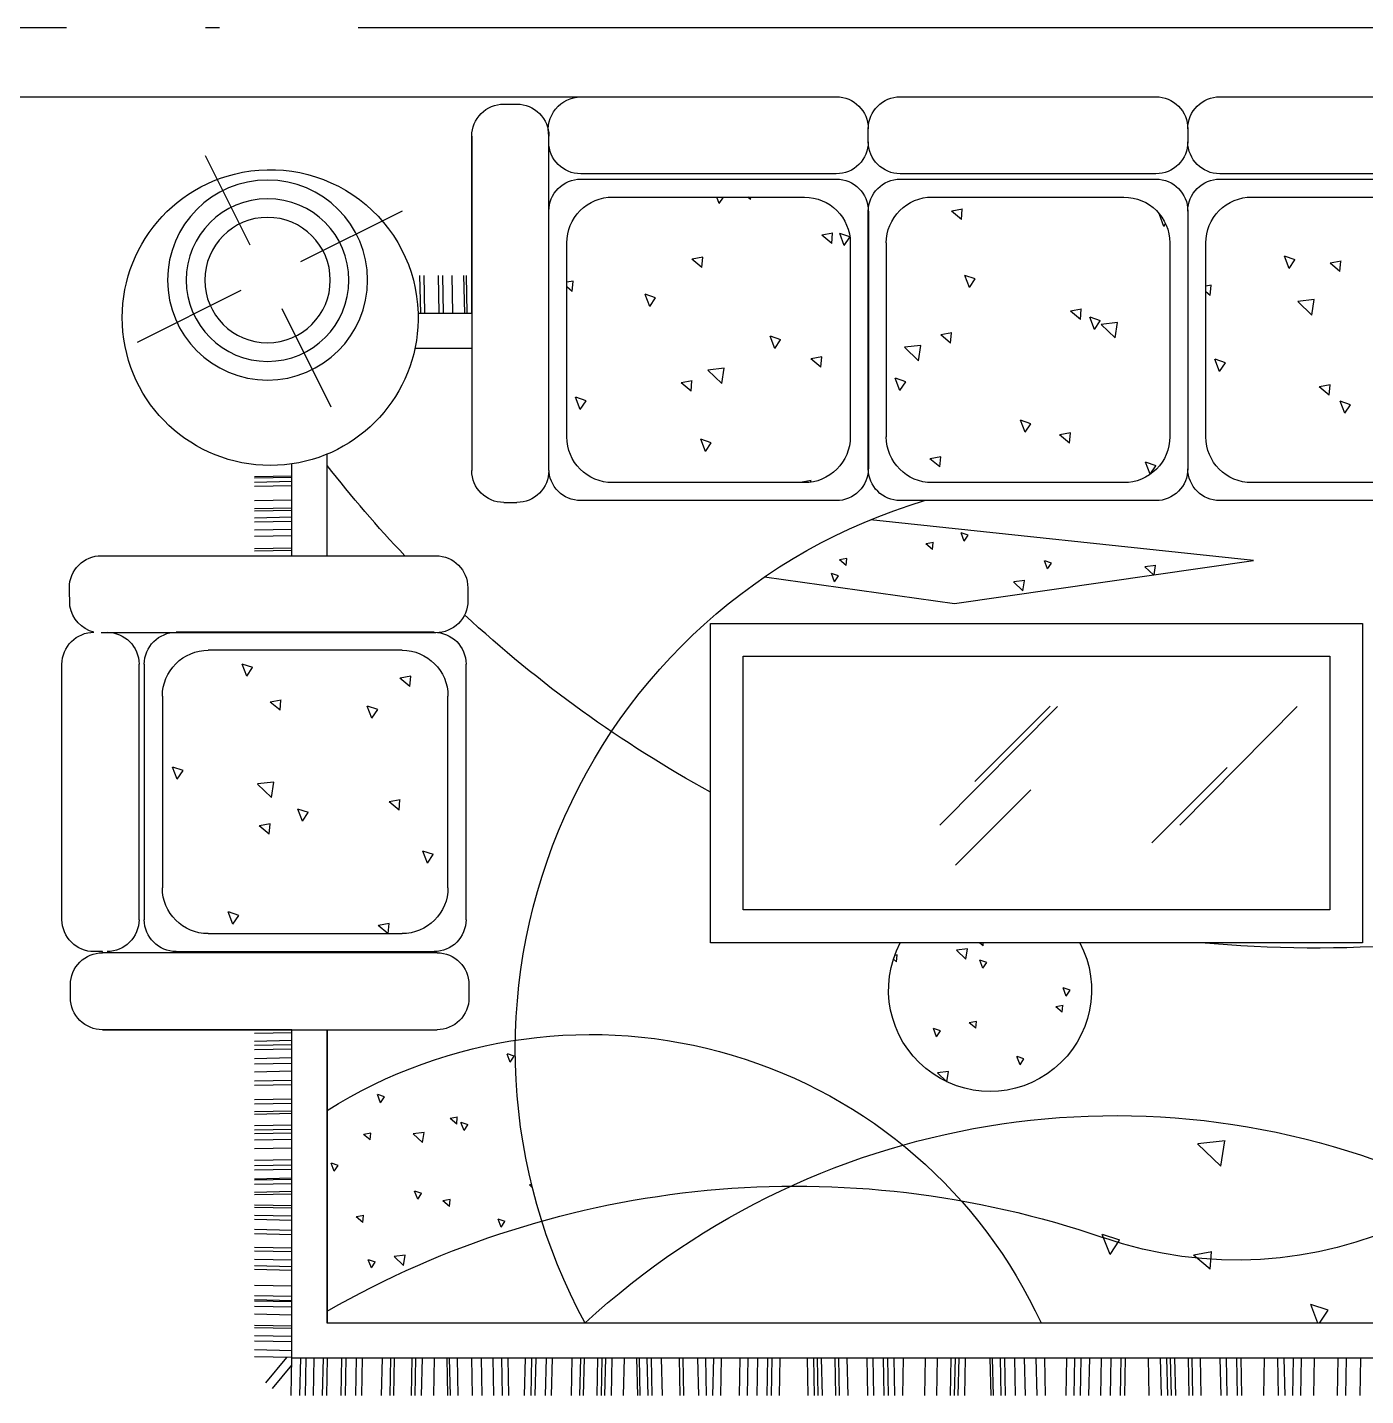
# Model space of a CAD drawing. Extents: x 522289 to 1051641, y 88514 to 354674.
# Drawn here: x 817721 to 819648, y 254215 to 256187 of the extents above; entities that cross this region are included whole.
import ezdxf

# ---------------------------------------------------------------- set-up
doc = ezdxf.new("R2010")
doc.units = 0
doc.header["$LTSCALE"] = 1000
doc.header["$MEASUREMENT"] = 0
doc.linetypes.add('DOTE', pattern=[2.42, 2, -0.2, 0.02, -0.2])
doc.layers.get('0').update_dxf_attribs({"linetype": 'CONTINUOUS'})
doc.layers.add('DOTE', color=1, linetype='DOTE')
doc.layers.add('洁具', color=8, linetype='CONTINUOUS')

# ---------------------------------------------------------------- blocks, each defined once
blk = doc.blocks.new('$plan$00002627')
at = {"layer": '洁具', "color": 252}
for p, q in [((918.6, 1854.3), (918.6, 1184.8)), ((1072.8, 1184.8), (1072.8, 1854.3)), ((1713.4, 1182.5), (1713.4, 1851.9)), ((1867.5, 1851.9), (1867.5, 1182.5)), ((388, 1574.9), (491.9, 1782.8)), ((1647.2, 1778.8), (1135.8, 1778.8)), ((1135.8, 1768.2), (1647.2, 1768.2)), ((1199.7, 1732.1), (1583.3, 1732.1)), ((1071.9, 1188.4), (1071.9, 1704.3)), ((1711.2, 1704.3), (1711.2, 1188.4)), ((296.9, 1556.6), (117.9, 1646)), ((1108, 1252.4), (1108, 1640.3)), ((1675.1, 1640.3), (1675.1, 1252.4)), ((759.3, 1472.9), (760.9, 1547.6)), ((761.8, 1472.9), (763.3, 1547.6)), ((770.3, 1472.9), (771.8, 1547.6)), ((778.8, 1472.9), (780.3, 1547.6)), ((807.4, 1472.9), (809, 1547.6)), ((823.2, 1472.9), (824.8, 1547.6)), ((828.1, 1472.9), (829.6, 1547.6)), ((841.7, 1472.9), (843.3, 1547.6)), ((850.3, 1472.9), (851.8, 1547.6)), ((866.1, 1472.9), (867.6, 1547.6)), ((878.9, 1472.9), (880.5, 1547.6)), ((903.2, 1472.9), (904.8, 1547.6)), ((908, 1472.9), (909.6, 1547.6)), ((1873.7, 1472.9), (1875.2, 1547.6)), ((1889.1, 1472.9), (1890.7, 1547.6)), ((1897.6, 1472.9), (1899.2, 1547.6)), ((1906.1, 1472.9), (1907.7, 1547.6)), ((1923.8, 1472.9), (1925.4, 1547.6)), ((1934.8, 1472.9), (1936.3, 1547.6)), ((1950.6, 1472.9), (1952.1, 1547.6)), ((1969.1, 1472.9), (1970.7, 1547.6)), ((1977.6, 1472.9), (1979.2, 1547.6)), ((2006.3, 1472.9), (2007.8, 1547.6)), ((2014.8, 1472.9), (2016.3, 1547.6)), ((2030.6, 1472.9), (2032.1, 1547.6)), ((2035.4, 1472.9), (2037, 1547.6)), ((2058.6, 1472.9), (2060.1, 1547.6)), ((2067.1, 1472.9), (2068.6, 1547.6)), ((2074.4, 1472.9), (2075.9, 1547.6)), ((2087.2, 1472.9), (2088.8, 1547.6)), ((2104.2, 1472.9), (2105.8, 1547.6)), ((2127.6, 1472.9), (2129.2, 1547.6)), ((2138.6, 1472.9), (2140.1, 1547.6)), ((2147.1, 1472.9), (2148.6, 1547.6)), ((2164.8, 1472.9), (2166.3, 1547.6)), ((2167.2, 1472.9), (2168.8, 1547.6)), ((2175.7, 1472.9), (2177.3, 1547.6)), ((2191.5, 1472.9), (2193.1, 1547.6)), ((2196.3, 1472.9), (2197.9, 1547.6)), ((2219.9, 1472.9), (2218.3, 1547.6)), ((2224.8, 1472.9), (2223.2, 1547.6)), ((2240.5, 1472.9), (2239, 1547.6)), ((2249.1, 1472.9), (2247.5, 1547.6)), ((2269.2, 1472.9), (2267.6, 1547.6)), ((2277.7, 1472.9), (2276.1, 1547.6)), ((2304.7, 1472.9), (2303.2, 1547.6)), ((2312, 1472.9), (2310.5, 1547.6)), ((2329, 1472.9), (2327.5, 1547.6)), ((2341.9, 1472.9), (2340.3, 1547.6)), ((2349.2, 1472.9), (2347.6, 1547.6)), ((2380.8, 1472.9), (2379.3, 1547.6)), ((2401.5, 1472.9), (2399.9, 1547.6)), ((2410, 1472.9), (2408.4, 1547.6)), ((2412.4, 1472.9), (2410.8, 1547.6)), ((2422.8, 1472.9), (2421.2, 1547.6)), ((2438.6, 1472.9), (2437, 1547.6)), ((2460.8, 1472.9), (2459.2, 1547.6)), ((2465.7, 1472.9), (2464.1, 1547.6)), ((2481.5, 1472.9), (2479.9, 1547.6)), ((2492.4, 1472.9), (2490.8, 1547.6)), ((2510.1, 1472.9), (2508.5, 1547.6)), ((2523.6, 1472.9), (2522, 1547.6)), ((2574.5, 1525.3), (2523.4, 1483.3)), ((2585.5, 1511.4), (2538.9, 1473.2)), ((621.5, 1394.4), (424.7, 1492.7)), ((329.8, 1455.1), (228.1, 1251.6)), ((918.6, 1472.9), (734.8, 1472.9)), ((2599.9, 1474.4), (2525.2, 1472.9)), ((2599.9, 1456.7), (2525.2, 1455.2)), ((2599.9, 1445.8), (2525.2, 1444.2)), ((2599.9, 1430), (2525.2, 1428.4)), ((918.6, 1402.2), (715.2, 1402.2)), ((1867.5, 1402.2), (2454.5, 1402.2)), ((2454.5, 1402.2), (1867.5, 1402.2)), ((2454.5, -1394.7), (2454.5, 1402.2)), ((2599.9, 1411.5), (2525.2, 1409.9)), ((2599.9, 1403), (2525.2, 1401.4)), ((2599.9, 1374.3), (2525.2, 1372.8)), ((2599.9, 1365.8), (2525.2, 1364.3)), ((2599.9, 1345.2), (2525.2, 1343.6)), ((2599.9, 1333), (2525.2, 1331.4)), ((2599.9, 1293.4), (2525.2, 1291.8)), ((2599.9, 1276.4), (2525.2, 1274.8)), ((2599.9, 1269.1), (2525.2, 1267.5)), ((2599.9, 1233.5), (2525.2, 1232)), ((432.8, 1215.2), (358, 1216.7)), ((432.8, 1206.7), (358, 1208.2)), ((503.5, 1226.7), (503.5, 1113)), ((2599.9, 1226.2), (2525.2, 1224.7)), ((2599.9, 1213.4), (2525.2, 1211.8)), ((432.8, 1178), (358, 1179.6)), ((2599.9, 1189.1), (2525.2, 1187.5)), ((432.8, 1169.5), (358, 1171.1)), ((432.8, 1151), (358, 1152.5)), ((1583.3, 1160.6), (1199.7, 1160.6)), ((2599.9, 1160.7), (2525.2, 1162.3)), ((2599.9, 1155.8), (2525.2, 1157.4)), ((432.8, 1127.1), (358, 1128.7)), ((432.8, 1122.3), (358, 1123.8)), ((1647.2, 1124.5), (1135.8, 1124.5)), ((2599.9, 1140), (2525.2, 1141.6)), ((78.7, 1113), (748.1, 1113)), ((982.6, 1120.9), (1008.9, 1120.9)), ((1803.6, 1118.5), (1777.3, 1118.5)), ((2599.9, 1111.4), (2525.2, 1113)), ((2599.9, 1092), (2525.2, 1093.5)), ((2599.9, 1068.6), (2525.2, 1070.1)), ((812.1, 1049.1), (812.1, 1022.8)), ((2599.9, 1051.5), (2525.2, 1053.1)), ((2599.9, 1038.7), (2525.2, 1040.3)), ((2599.9, 1007.4), (2525.2, 1005.8)), ((2599.9, 994.5), (2525.2, 993)), ((2599.9, 986), (2525.2, 984.5)), ((748.1, 958.8), (78.7, 958.8)), ((2599.9, 965.4), (2525.2, 963.8)), ((2599.9, 953.2), (2525.2, 951.6)), ((680.6, 922.8), (292.6, 922.8)), ((2599.9, 913.6), (2525.2, 912)), ((154.1, 383.6), (154.1, 895)), ((164.7, 894.9), (164.7, 383.5)), ((808.4, 383.5), (808.4, 894.9)), ((2599.9, 896.6), (2525.2, 895)), ((2599.9, 889.3), (2525.2, 887.7)), ((2599.9, 862.3), (2525.2, 860.7)), ((2599.9, 853.7), (2525.2, 852.2)), ((200.8, 831.1), (200.8, 447.5)), ((772.3, 447.5), (772.3, 831.1)), ((2599.9, 846.5), (2525.2, 844.9)), ((2599.9, 833.6), (2525.2, 832.1)), ((2599.9, 809.3), (2525.2, 807.7)), ((2599.9, 780.9), (2525.2, 782.5)), ((2599.9, 776.1), (2525.2, 777.6)), ((2599.9, 760.3), (2525.2, 761.8)), ((2599.9, 751.8), (2525.2, 753.3)), ((2599.9, 731.6), (2525.2, 733.2)), ((2599.9, 696.1), (2525.2, 697.6)), ((2599.9, 688.8), (2525.2, 690.3)), ((2599.9, 658.9), (2525.2, 660.5)), ((1054.1, 635.6), (1054.1, -669.5)), ((1693.4, 635.6), (1054.1, 635.6)), ((1693.4, -669.5), (1693.4, 635.6)), ((2599.9, 643.1), (2525.2, 644.7)), ((2599.9, 630.6), (2525.2, 629)), ((2599.9, 614.8), (2525.2, 613.2)), ((2599.9, 577.6), (2525.2, 576.1)), ((1120, 569.8), (1120, -603.7)), ((1627.6, 569.8), (1120, 569.8)), ((1627.6, -603.7), (1627.6, 569.8)), ((2599.9, 561.5), (2525.2, 559.9)), ((960.8, 527.1), (1014.4, 146.9)), ((2599.9, 542.1), (2525.2, 540.5)), ((2599.9, 521.9), (2525.2, 520.4)), ((2599.9, 513.4), (2525.2, 511.9)), ((2599.9, 497.6), (2525.2, 496.1)), ((2599.9, 440.1), (2525.2, 441.6)), ((2599.9, 427.2), (2525.2, 428.8)), ((2599.9, 419.9), (2525.2, 421.5)), ((2599.9, 411.4), (2525.2, 413)), ((2599.9, 384.4), (2525.2, 386)), ((2599.9, 377.1), (2525.2, 378.7)), ((2599.9, 360.1), (2525.2, 361.7)), ((292.6, 355.8), (680.6, 355.8)), ((90.2, 319.6), (63.9, 319.6)), ((744.5, 319.6), (228.7, 319.6)), ((228.7, 319.5), (744.5, 319.5)), ((928.4, -451.4), (846.7, 315.3)), ((2599.9, 320.5), (2525.2, 322.1)), ((2599.9, 308.3), (2525.2, 309.9)), ((680.6, 283.5), (292.6, 283.5)), ((2599.9, 287.6), (2525.2, 289.2)), ((2599.9, 279.1), (2525.2, 280.7)), ((154.1, -255.7), (154.1, 255.7)), ((164.7, 255.7), (164.7, -255.7)), ((808.4, -255.7), (808.4, 255.7)), ((2599.9, 266.3), (2525.2, 267.9)), ((2599.9, 250.8), (2525.2, 249.2)), ((200.8, 191.8), (200.8, -191.8)), ((772.3, -191.8), (772.3, 191.8)), ((2599.9, 206.8), (2525.2, 205.2)), ((1457.9, 176.4), (1220.4, -58.9)), ((2599.9, 182.5), (2525.2, 180.9)), ((1014.4, 146.9), (928.4, -451.4)), ((1537.8, 145), (1387.2, -5.7)), ((2599.9, 155.4), (2525.2, 153.9)), ((2599.9, 146.9), (2525.2, 145.4)), ((2599.9, 139.6), (2525.2, 138.1)), ((2599.9, 126.8), (2525.2, 125.2)), ((1370.6, 106.2), (1219.9, -44.5)), ((2599.9, 74.1), (2525.2, 75.7)), ((2599.9, 69.3), (2525.2, 70.8)), ((2599.9, 53.5), (2525.2, 55)), ((2599.9, 44.9), (2525.2, 46.5)), ((2599.9, 24.8), (2525.2, 26.4)), ((2599.9, 5.4), (2525.2, 6.9)), ((2599.9, -18), (2525.2, -16.5)), ((2599.9, -35), (2525.2, -33.5)), ((2599.9, -76.2), (2525.2, -77.8)), ((2599.9, -92), (2525.2, -93.6)), ((2599.9, -104.9), (2525.2, -106.4)), ((2599.9, -121.9), (2525.2, -123.5)), ((2599.9, -145.3), (2525.2, -146.9)), ((2599.9, -164.7), (2525.2, -166.3)), ((2599.9, -184.9), (2525.2, -186.4)), ((2599.9, -193.4), (2525.2, -194.9)), ((2599.9, -242.4), (2525.2, -240.9)), ((1493.4, -247.9), (1342.7, -398.5)), ((2599.9, -266.7), (2525.2, -265.2)), ((292.6, -283.5), (680.6, -283.5)), ((2599.9, -279.6), (2525.2, -278)), ((2599.9, -286.9), (2525.2, -285.3)), ((2599.9, -295.4), (2525.2, -293.8)), ((63.9, -319.6), (90.2, -319.6)), ((228.7, -319.6), (744.5, -319.6)), ((1457.9, -303.4), (1220.4, -538.6)), ((2599.9, -322.4), (2525.2, -320.9)), ((2599.9, -329.7), (2525.2, -328.1)), ((680.6, -355.8), (292.6, -355.8)), ((2599.9, -346.7), (2525.2, -345.2)), ((154.1, -895), (154.1, -383.6)), ((164.7, -383.6), (164.7, -895)), ((808.4, -895), (808.4, -383.6)), ((2599.9, -386.3), (2525.2, -384.7)), ((2599.9, -398.5), (2525.2, -396.9)), ((2599.9, -419.2), (2525.2, -417.6)), ((2599.9, -427.7), (2525.2, -426.1)), ((200.8, -447.5), (200.8, -831.1)), ((772.3, -831.1), (772.3, -447.5)), ((2599.9, -471.8), (2525.2, -473.4)), ((2599.9, -501.4), (2525.2, -499.8)), ((2599.9, -514.2), (2525.2, -512.6)), ((2599.9, -529.7), (2525.2, -531.3)), ((2599.9, -545.5), (2525.2, -547.1)), ((2599.9, -571.6), (2525.2, -573.1)), ((1120, -603.7), (1627.6, -603.7)), ((2599.9, -619.3), (2525.2, -620.8)), ((2599.9, -635.6), (2525.2, -637.2)), ((1054.1, -669.5), (1693.4, -669.5)), ((2599.9, -664.3), (2525.2, -665.8))]:
    blk.add_line(p, q, dxfattribs=at)
at = {"layer": '洁具', "color": 252, "ltscale": 0.2}
for p, q in [((1348.7, 1690.4), (1341.7, 1711.2)), ((1365.9, 1702.2), (1341.8, 1711.5)), ((1365.9, 1702.2), (1348.8, 1690.7)), ((1656, 1590.9), (1631.8, 1600.2)), ((1638.8, 1579), (1631.8, 1599.9)), ((1656, 1590.9), (1638.8, 1579.3)), ((1159.9, 1563.2), (1135.7, 1572.5)), ((1142.7, 1551.4), (1135.7, 1572.2)), ((1159.9, 1563.2), (1142.7, 1551.7)), ((1371.7, 1508.8), (1375.5, 1541.5)), ((1402.5, 1513.8), (1375.6, 1541.8)), ((1455.1, 1516.1), (1459.1, 1537.8)), ((1475.7, 1518.2), (1459.1, 1538.1)), ((1207.5, 1494.5), (1211.5, 1516.1)), ((1228.1, 1496.6), (1211.5, 1516.4)), ((1402.5, 1513.8), (1371.8, 1509)), ((1475.7, 1518.2), (1455.1, 1516.4)), ((1228.1, 1496.6), (1207.5, 1494.8)), ((1432.7, 1440), (1425.7, 1460.9)), ((1449.9, 1451.9), (1425.8, 1461.2)), ((1449.9, 1451.9), (1432.8, 1440.3)), ((2150.9, 1388.1), (2134.8, 1394.3)), ((2139.4, 1380.1), (2134.8, 1394)), ((2150.9, 1388.1), (2139.5, 1380.3)), ((2239.4, 1329.3), (2242, 1343.7)), ((2253.2, 1330.8), (2242.1, 1344)), ((1243.9, 1312.9), (1219.7, 1322.2)), ((1226.7, 1301.1), (1219.7, 1321.9)), ((2074.3, 1314.8), (2077, 1329.3)), ((2088.1, 1316.3), (2074.3, 1315.1)), ((2088.1, 1316.3), (2077, 1329.6)), ((2253.2, 1330.8), (2239.4, 1329.6)), ((2332.8, 1305.8), (2328.1, 1319.7)), ((2344.3, 1313.8), (2328.2, 1320)), ((1243.9, 1312.9), (1226.7, 1301.3)), ((1654.8, 1278.1), (1658.8, 1299.8)), ((1675.1, 1280.7), (1658.8, 1300.1)), ((2013.5, 1295.4), (1997.4, 1301.6)), ((2002.1, 1287.4), (1997.4, 1301.3)), ((2013.5, 1295.4), (2002.1, 1287.7)), ((2344.3, 1313.8), (2332.8, 1306.1)), ((1407.2, 1256.5), (1411.2, 1278.1)), ((1427.8, 1258.6), (1411.2, 1278.4)), ((1675.1, 1280.2), (1654.8, 1278.4)), ((2318.6, 1246.3), (2321.2, 1268.1)), ((2339.1, 1249.7), (2321.2, 1268.4)), ((1159.6, 1234.8), (1163.6, 1256.4)), ((1180.2, 1236.9), (1159.6, 1235.1)), ((1180.2, 1236.9), (1163.6, 1256.7)), ((1427.8, 1258.6), (1407.2, 1256.8)), ((2339.1, 1249.7), (2318.7, 1246.5)), ((1516.7, 1189.7), (1509.7, 1210.6)), ((1533.9, 1201.6), (1509.8, 1210.9)), ((2073, 1208.2), (2075.6, 1230.1)), ((2093.5, 1211.6), (2073.1, 1208.4)), ((2093.5, 1211.6), (2075.6, 1230.3)), ((2206.9, 1221.2), (2190.8, 1227.4)), ((2195.4, 1213.2), (2190.8, 1227.1)), ((2206.9, 1221.2), (2195.5, 1213.5)), ((1533.9, 1201.6), (1516.8, 1190)), ((2042.4, 1141.7), (2045, 1156.2)), ((2056.2, 1143.2), (2045.1, 1156.4)), ((2207.5, 1156.2), (2210.1, 1170.6)), ((2221.2, 1157.7), (2207.5, 1156.5)), ((2221.2, 1157.7), (2210.1, 1170.9)), ((2056.2, 1143.2), (2042.4, 1142)), ((2069.5, 1128.5), (2053.4, 1134.7)), ((2058.1, 1120.5), (2053.4, 1134.4)), ((2069.5, 1128.5), (2058.1, 1120.8)), ((1920.7, 1027.9), (1916, 1041.8)), ((1932.2, 1035.9), (1916.1, 1042.1)), ((2262.9, 1054.3), (2246.8, 1060.5)), ((2251.4, 1046.3), (2246.8, 1060.2)), ((2262.9, 1054.3), (2251.5, 1046.6)), ((1932.2, 1035.9), (1920.7, 1028.1)), ((2177.4, 993.4), (2178.2, 997.5)), ((2183.1, 992), (2178.2, 997.8)), ((368.9, 910.2), (371.2, 922.8)), ((389.5, 912.3), (368.9, 910.4)), ((389.5, 912.3), (380.6, 922.8)), ((625.7, 896), (601.5, 905.2)), ((608.5, 884.1), (601.5, 905)), ((625.7, 896), (608.5, 884.4)), ((402.4, 745.1), (395.4, 766)), ((419.6, 757), (395.5, 766.3)), ((419.6, 757), (402.5, 745.4)), ((568.6, 672.2), (572.6, 693.8)), ((589.2, 674.3), (572.6, 694.1)), ((321, 650.5), (325, 672.1)), ((341.6, 652.6), (325, 672.4)), ((589.2, 674.3), (568.6, 672.4)), ((341.6, 652.6), (321, 650.8)), ((543.4, 607.7), (547.2, 640.4)), ((574.1, 612.7), (547.2, 640.7)), ((709.7, 645.6), (685.5, 654.9)), ((692.5, 633.8), (685.5, 654.6)), ((709.7, 645.6), (692.5, 634.1)), ((213.6, 618), (200.8, 622.9)), ((213.6, 618), (200.8, 609.4)), ((574.1, 612.7), (543.4, 607.9)), ((205.7, 555.5), (200.8, 560.5)), ((205.7, 555.5), (200.8, 554.8)), ((486.4, 494.8), (479.4, 515.6)), ((503.6, 506.6), (479.5, 515.9)), ((503.6, 506.6), (486.5, 495.1)), ((768.3, 434.2), (772.3, 455.8)), ((772.3, 456), (772.3, 456.1)), ((273.1, 390.8), (277.1, 412.5)), ((293.7, 392.9), (277.1, 412.8)), ((520.7, 412.5), (524.7, 434.1)), ((541.3, 414.6), (520.7, 412.8)), ((541.3, 414.6), (524.7, 434.4)), ((771.4, 434.7), (768.3, 434.4)), ((293.7, 392.9), (273.1, 391.1)), ((959.1, 379.3), (954.4, 393.2)), ((970.6, 387.3), (954.5, 393.4)), ((970.6, 387.3), (959.1, 379.5)), ((297.6, 367.7), (273.4, 376.9)), ((280.1, 356.6), (273.4, 376.6)), ((297.6, 367.7), (281, 356.5)), ((924.2, 362.6), (926.9, 377.1)), ((938, 364.1), (924.3, 362.9)), ((938, 364.1), (926.9, 377.4)), ((497.6, 214.2), (501.4, 247)), ((528.3, 219.3), (501.4, 247.3)), ((570.4, 244.4), (563.4, 265.3)), ((587.6, 256.3), (563.5, 265.6)), ((587.6, 256.3), (570.5, 244.7)), ((1717.7, 261.7), (1718.6, 266.7)), ((1731.4, 263.2), (1717.7, 262)), ((1731.4, 263.2), (1726.3, 269.4)), ((528.3, 219.3), (497.6, 214.5)), ((720.4, 174.5), (724.4, 196.1)), ((741, 176.6), (724.4, 196.4)), ((892.3, 189.5), (895, 204)), ((906.1, 191), (895, 204.3)), ((472.8, 152.8), (476.8, 174.5)), ((493.4, 154.9), (476.8, 174.8)), ((741, 176.6), (720.4, 174.8)), ((906.1, 191), (892.3, 189.8)), ((1881.4, 183), (1865.3, 189.2)), ((1869.9, 175), (1865.3, 188.9)), ((1881.4, 183), (1870, 175.3)), ((1951, 159.1), (1953.5, 181)), ((1971.5, 162.5), (1953.6, 181.2)), ((225.2, 131.2), (229.2, 152.8)), ((245.8, 133.3), (229.2, 153.1)), ((493.4, 154.9), (472.8, 153.1)), ((1705.4, 121), (1707.9, 142.9)), ((1725.9, 124.4), (1707.9, 143.1)), ((1971.5, 162.5), (1951, 159.3)), ((245.8, 133.3), (225.2, 131.5)), ((381.6, 117.3), (357.4, 126.6)), ((364.4, 105.5), (357.4, 126.3)), ((381.6, 117.3), (364.4, 105.8)), ((889.2, 127.7), (873.1, 133.9)), ((877.7, 119.7), (873.1, 133.6)), ((889.2, 127.7), (877.7, 120)), ((1725.9, 124.4), (1705.4, 121.3)), ((1850.8, 103.1), (1853.5, 117.5)), ((1864.6, 104.6), (1853.5, 117.8)), ((1699.5, 90.1), (1693.4, 97.4)), ((1699.5, 90.1), (1693.4, 89.6)), ((1744, 90.4), (1727.9, 96.5)), ((1732.6, 82.3), (1727.9, 96.3)), ((1744, 90.4), (1732.6, 82.6)), ((1864.6, 104.6), (1850.8, 103.4)), ((968.5, 6.7), (971.1, 28.6)), ((989, 10.1), (971.1, 28.8)), ((654.4, -5.9), (647.4, 15)), ((671.6, 6), (647.5, 15.3)), ((671.6, 6), (654.5, -5.6)), ((989, 10.1), (968.6, 7)), ((1937.4, 16.1), (1921.3, 22.3)), ((1925.9, 8.1), (1921.3, 22)), ((1937.4, 16.1), (1926, 8.4)), ((933.7, -47.2), (929, -33.3)), ((945.2, -39.2), (929.1, -33)), ((945.2, -39.2), (933.7, -46.9)), ((672.5, -85.2), (676.5, -63.5)), ((693.1, -83.1), (676.5, -63.2)), ((1800, -76.5), (1783.9, -70.3)), ((1788.6, -84.5), (1783.9, -70.6)), ((1800, -76.5), (1788.6, -84.2)), ((1818.9, -70), (1821.5, -55.6)), ((1832.6, -68.5), (1818.9, -69.7)), ((1832.6, -68.5), (1821.6, -55.3)), ((424.9, -106.8), (428.9, -85.2)), ((445.5, -104.7), (424.9, -106.5)), ((445.5, -104.7), (428.9, -84.9)), ((693.1, -83.1), (672.5, -84.9)), ((465.6, -133), (441.4, -123.7)), ((448.4, -144.9), (441.4, -124)), ((465.6, -133), (448.4, -144.6)), ((451.8, -179.2), (455.6, -146.4)), ((482.6, -174.2), (455.7, -146.1)), ((2317.6, -164), (2277.3, -148.5)), ((2289, -183.6), (2277.3, -148.8)), ((2317.6, -164), (2289, -183.3)), ((482.6, -174.2), (451.8, -178.9)), ((738.4, -256.2), (731.4, -235.3)), ((755.6, -244.3), (731.5, -235.1)), ((755.6, -244.3), (738.5, -255.9)), ((938, -255.5), (940.6, -233.7)), ((957.2, -250.8), (940.6, -233.4)), ((259.5, -272), (235.3, -262.7)), ((235.5, -263.6), (235.3, -263)), ((259.5, -272), (254.6, -275.3)), ((957, -252.4), (938.1, -255.3)), ((377, -366.5), (379, -355.8)), ((397.6, -364.4), (390.4, -355.8)), ((2089.6, -394.2), (2096, -339.6)), ((2140.8, -386), (2096, -339.3)), ((2312.1, -367.5), (2318.8, -331.4)), ((2346.5, -364.2), (2318.8, -331.1)), ((397.6, -364.4), (377, -366.2)), ((549.6, -383.3), (525.4, -374)), ((532.4, -395.2), (525.4, -374.3)), ((549.6, -383.3), (532.4, -394.9)), ((2346.5, -364.2), (2312.1, -367.2)), ((2140.8, -386), (2089.6, -394)), ((343.5, -522.3), (319.3, -513)), ((326.3, -534.2), (319.3, -513.3)), ((343.5, -522.3), (326.3, -533.9)), ((406.1, -572.6), (409.9, -539.8)), ((436.8, -567.6), (409.9, -539.5)), ((436.8, -567.6), (406.1, -572.3)), ((2454.5, -580), (2417.3, -565.7)), ((2429, -600.8), (2417.3, -566)), ((576.7, -604.5), (580.7, -582.9)), ((597.3, -602.4), (576.7, -604.2)), ((597.3, -602.4), (580.7, -582.6)), ((2454.5, -583.3), (2429, -600.5)), ((329.1, -626.2), (333.1, -604.5)), ((349.7, -624.1), (329.1, -625.9)), ((349.7, -624.1), (333.1, -604.2)), ((633.6, -633.6), (609.4, -624.4)), ((616.4, -645.5), (609.4, -624.7)), ((633.6, -633.6), (616.4, -645.2))]:
    blk.add_line(p, q, dxfattribs=at)
at = {"layer": '洁具', "color": 252}
blk.add_lwpolyline([(2525.2, -1465.4), (2525.2, 1472.9), (1867.5, 1472.9), (1867.5, 1851.9, 0.414214), (1803.6, 1915.9), (1777.3, 1915.9, 0.414214), (1713.4, 1851.9), (1711.2, 1851.9), (1711.2, 1869, 0.414214), (1647.2, 1932.9), (1135.8, 1932.9, 0.414214), (1071.9, 1869, 0.289037), (1019.8, 1917.2), (982.6, 1918.2, 0.414214), (918.6, 1854.3), (918.6, 1472.9), (734.8, 1472.9, 0.952343), (154.7, 1588, 0.478285), (432.8, 1220.4), (432.8, 1113), (78.7, 1113, 0.414214), (14.7, 1049.1), (14.7, 1022.8, 0.414214), (78.7, 958.8, 0.465548), (0, 895), (0, 383.6, 0.414208), (63.9, 319.6, 0.414208), (0, 255.7), (0, -255.7, 0.414214), (63.9, -319.6, 0.414214), (0, -383.6), (0, -895, 0.463193)], format="xyb", dxfattribs=at)
for radius in [200.1, 162.8, 125.5]:
    blk.add_circle((366.9, 1521.6), radius, dxfattribs=at)
for centre, radius, start, end in [((1135.8, 1842.7), 63.9, 180, 270), ((1647.2, 1842.7), 63.9, 270, 0), ((1135.8, 1704.3), 63.9, 90, 180), ((1647.2, 1704.3), 63.9, 0, 90), ((1199.7, 1640.3), 91.8, 90, 180), ((1583.3, 1640.3), 91.8, 0, 90), ((442, 1516.3), 296.1, 268.2226, 351.5715), ((-804, -575.7), 2508, 46.6166, 52.0575), ((2868.3, 874.8), 991.3, 147.8562, 245.3269), ((4062.8, 464.4), 1882.3, 150.1178, 199.0478), ((1199.7, 1252.4), 91.8, 180, 270), ((1583.3, 1252.4), 91.8, 270, 0), ((982.6, 1184.8), 63.9, 180, 270), ((1008.9, 1184.8), 63.9, 270, 0), ((1135.8, 1188.4), 63.9, 180, 270), ((1647.2, 1188.4), 63.9, 270, 0), ((1777.3, 1182.5), 63.9, 180, 270), ((1803.6, 1182.5), 63.9, 270, 0), ((-804, -575.7), 2508, 28.8794, 42.7706), ((748.1, 1049.1), 63.9, 0, 90), ((748.1, 1022.8), 63.9, 270, 0), ((1906.3, -119.5), 1145.4, 61.4053, 163.4384), ((90.2, 895), 63.9, 0, 90), ((228.7, 894.9), 63.9, 90, 180), ((744.5, 894.9), 63.9, 0, 90), ((292.6, 831.1), 91.8, 90, 180), ((680.6, 831.1), 91.8, 0, 90), ((3603.1, -174.8), 1563.7, 137.2695, 206.0256), ((292.6, 447.5), 91.8, 180, 270), ((680.6, 447.5), 91.8, 270, 0), ((90.2, 383.6), 63.9, 270, 0), ((228.7, 383.5), 63.9, 180, 270), ((744.5, 383.5), 63.9, 270, 0), ((90.2, 255.7), 63.9, 0, 90), ((228.7, 255.7), 63.9, 90, 180), ((744.5, 255.7), 63.9, 0, 90), ((292.6, 191.8), 91.8, 90, 180), ((680.6, 191.8), 91.8, 0, 90), ((1788, 76), 203, 242.2311, 117.7689), ((1508.9, -417.4), 819.5, 290.9439, 19.0478), ((292.6, -191.8), 91.8, 180, 270), ((680.6, -191.8), 91.8, 270, 0), ((90.2, -255.7), 63.9, 270, 0), ((228.7, -255.7), 63.9, 180, 270), ((744.5, -255.7), 63.9, 270, 0), ((90.2, -383.6), 63.9, 0, 90), ((228.7, -383.6), 63.9, 90, 180), ((744.5, -383.6), 63.9, 0, 90), ((292.6, -447.5), 91.8, 90, 180), ((680.6, -447.5), 91.8, 0, 90), ((-804, -575.7), 2508, 345.8513, 5.2539)]:
    blk.add_arc(centre, radius, start, end, dxfattribs=at)

msp = doc.modelspace()

# ---------------------------------------------------------------- linework, layer by layer
msp.add_lwpolyline([(816877.1, 254386.7), (816877.1, 256086.7), (818877.1, 256086.7)])
at = {"layer": 'DOTE', "linetype": 'DOTE'}
msp.add_line((815777.1, 256186.7), (825577.1, 256186.7), dxfattribs=at)

# ---------------------------------------------------------------- block references
at = {"layer": '洁具', "xscale": -0.7200000000000002, "yscale": 0.7200000000000001, "zscale": 0.7200000000000001, "rotation": 90.00000000014373}
msp.add_blockref('$plan$00002627', (819162.1, 256086.7), dxfattribs=at)

doc.saveas('drawing.dxf')
